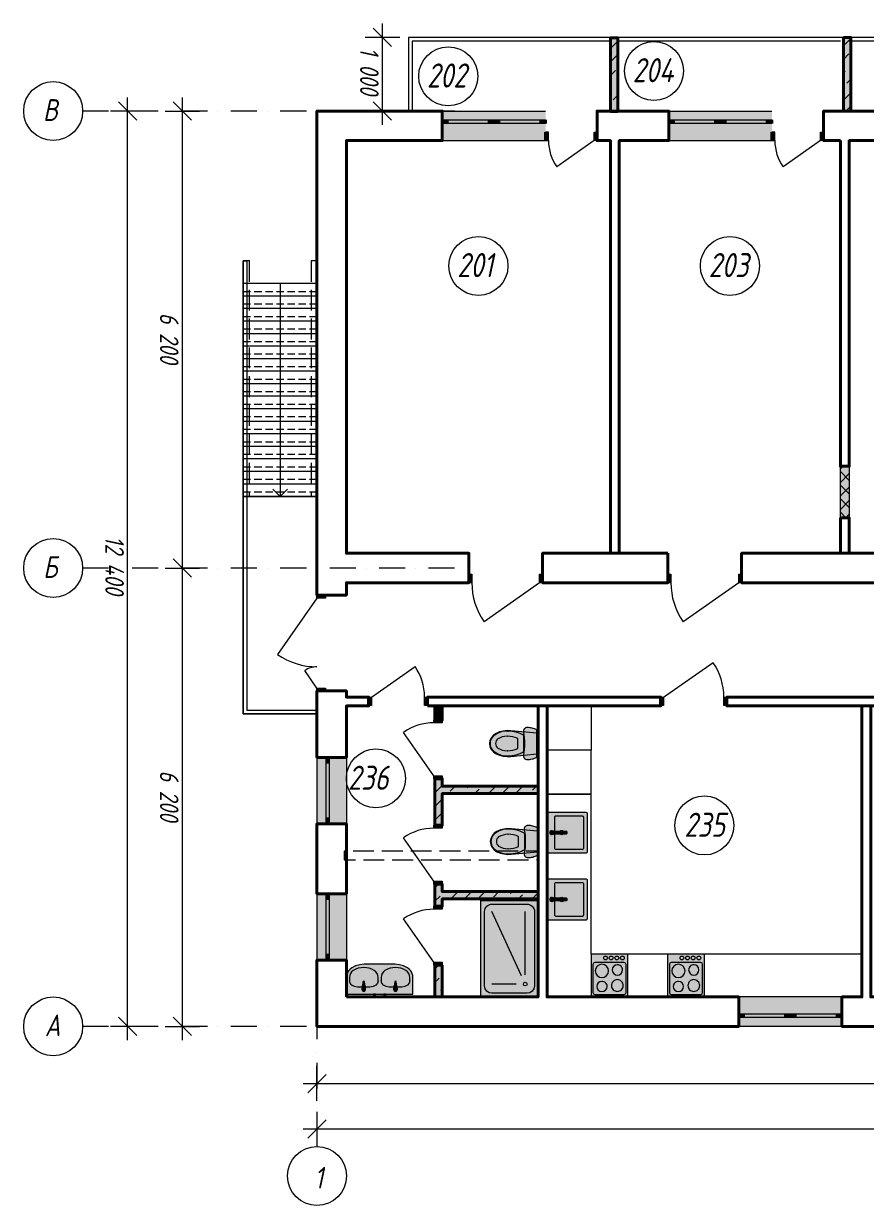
# Model space of a CAD drawing. Header units: millimetres. Extents: x 152414 to 272323, y -11730 to 31551.
# Drawn here: x 225015 to 236444, y 9439 to 25474 of the extents above; entities that cross this region are included whole.
import ezdxf

# ---------------------------------------------------------------- set-up
doc = ezdxf.new("R2010")
doc.units = ezdxf.units.MM
for name, color, linetype in [('!Сан приборы', 200, 'Continuous'), ('PDF _Аннотация - Общий', 7, 'Continuous'), ('PDF _Интерьер - Мебель', 7, 'Continuous'), ('PDF _Конструктив - Стены Несущие', 7, 'Continuous'), ('PDF _Размер - Общий', 7, 'Continuous'), ('PDF _Текст', 7, 'Continuous')]:
    doc.layers.add(name, color=color, linetype=linetype)
doc.layers.add('PDF _2D - Общий', color=7, linetype='Continuous', true_color=0x7e7e7e)
doc.styles.add('PDF Arial', font='isocpeui.ttf', dxfattribs={"width": 0.8})

msp = doc.modelspace()

# ---------------------------------------------------------------- hatches: boundary and pattern name
at = {"layer": '!Сан приборы', "true_color": 0xffffff, "transparency": 33554559}
for points in [[(231519, 15875), (231571, 15881), (231622, 15879), (231973, 15847), (231973, 15565), (231622, 15532), (231571, 15531), (231519, 15536), (231470, 15549), (231423, 15568), (231386, 15593), (231357, 15626), (231339, 15665), (231333, 15706), (231339, 15747), (231357, 15785), (231386, 15818), (231423, 15844), (231470, 15863)], [(231973, 15893), (231973, 15519), (231958, 15512), (231942, 15506), (231926, 15500), (231910, 15496), (231894, 15493), (231878, 15490), (231861, 15489), (231844, 15488), (231833, 15490), (231822, 15493), (231812, 15499), (231804, 15508), (231797, 15517), (231793, 15528), (231792, 15540), (231793, 15551), (231800, 15590), (231805, 15628), (231807, 15667), (231808, 15706), (231807, 15745), (231805, 15783), (231800, 15822), (231793, 15860), (231792, 15872), (231793, 15883), (231797, 15894), (231804, 15904), (231812, 15912), (231822, 15918), (231833, 15922), (231844, 15923), (231861, 15923), (231878, 15921), (231894, 15919), (231910, 15915), (231926, 15911), (231942, 15906), (231958, 15900)], [(232113, 14242), (232113, 14752), (232119, 14766), (232133, 14772), (232643, 14772), (232657, 14766), (232663, 14752), (232663, 14242), (232657, 14228), (232643, 14222), (232133, 14222), (232119, 14228)], [(231983, 14563), (231983, 14189), (231968, 14182), (231952, 14176), (231936, 14171), (231920, 14166), (231904, 14163), (231888, 14161), (231871, 14159), (231854, 14159), (231843, 14160), (231832, 14164), (231822, 14170), (231814, 14178), (231807, 14188), (231803, 14199), (231802, 14210), (231803, 14222), (231810, 14260), (231815, 14298), (231817, 14337), (231818, 14376), (231817, 14415), (231815, 14454), (231810, 14492), (231803, 14531), (231802, 14542), (231803, 14554), (231807, 14565), (231814, 14574), (231822, 14582), (231832, 14589), (231843, 14592), (231854, 14594), (231871, 14593), (231888, 14592), (231904, 14589), (231920, 14586), (231936, 14581), (231952, 14576), (231968, 14570)], [(231529, 14546), (231581, 14551), (231632, 14549), (231983, 14517), (231983, 14235), (231632, 14203), (231581, 14201), (231529, 14207), (231480, 14219), (231433, 14238), (231396, 14264), (231367, 14297), (231349, 14335), (231343, 14376), (231349, 14417), (231367, 14455), (231396, 14489), (231433, 14514), (231480, 14533)], [(232181, 14523), (232240, 14507), (232246, 14503), (232248, 14497), (232246, 14491), (232240, 14487), (232181, 14471), (232159, 14477), (232150, 14497), (232159, 14517)], [(232217, 14513), (232376, 14513), (232380, 14511), (232386, 14497), (232380, 14483), (232376, 14481), (232218, 14481), (232240, 14487), (232246, 14491), (232248, 14497), (232246, 14503), (232240, 14507)], [(232113, 13335), (232113, 13845), (232119, 13859), (232133, 13865), (232643, 13865), (232657, 13859), (232663, 13845), (232663, 13335), (232657, 13321), (232643, 13315), (232133, 13315), (232119, 13321)], [(232181, 13616), (232240, 13600), (232246, 13597), (232248, 13590), (232246, 13584), (232240, 13580), (232181, 13564), (232159, 13570), (232150, 13590), (232159, 13610)], [(232217, 13606), (232376, 13606), (232380, 13605), (232386, 13590), (232380, 13576), (232376, 13574), (232218, 13574), (232240, 13580), (232246, 13584), (232248, 13590), (232246, 13597), (232240, 13600)], [(230293, 12532), (230293, 12305), (229393, 12305), (229393, 12532), (229393, 12532), (229395, 12558), (229401, 12583), (229412, 12606), (229426, 12628), (229444, 12646), (229464, 12662), (229464, 12662), (229517, 12689), (229575, 12705), (229634, 12711), (230052, 12711), (230052, 12711), (230111, 12705), (230168, 12689), (230222, 12662), (230222, 12662), (230242, 12646), (230260, 12628), (230274, 12606), (230284, 12583), (230291, 12558)], [(229603, 12367), (229607, 12409), (229610, 12419), (229617, 12472), (229620, 12479), (229628, 12482), (229635, 12479), (229639, 12472), (229646, 12419), (229649, 12409), (229653, 12367), (229646, 12350), (229628, 12342), (229610, 12350)], [(230033, 12367), (230037, 12409), (230040, 12419), (230047, 12472), (230050, 12479), (230058, 12482), (230065, 12479), (230069, 12472), (230076, 12419), (230079, 12409), (230083, 12367), (230075, 12350), (230058, 12342), (230040, 12350)]]:
    msp.add_hatch(color=7, dxfattribs=at).paths.add_polyline_path(points)
at = {"layer": 'PDF _Конструктив - Стены Несущие', "true_color": 0xffffff, "transparency": 33554559}
for points in [[(232093, 24287), (232093, 24167), (232093, 24117), (232093, 23887), (230693, 23887), (230693, 24117), (230693, 24167), (230693, 24287)], [(235163, 24287), (235163, 24167), (235163, 24117), (235163, 23887), (233763, 23887), (233763, 24117), (233763, 24167), (233763, 24287)], [(228993, 14617), (228993, 15517), (229113, 15517), (229163, 15517), (229393, 15517), (229393, 14617), (229163, 14617), (229113, 14617)], [(228993, 12767), (228993, 13667), (229113, 13667), (229163, 13667), (229393, 13667), (229393, 12767), (229163, 12767), (229113, 12767)], [(234713, 11867), (234713, 11987), (234713, 12037), (234713, 12267), (236113, 12267), (236113, 12037), (236113, 11987), (236113, 11867)]]:
    msp.add_hatch(color=7, dxfattribs=at).paths.add_polyline_path(points)

# ---------------------------------------------------------------- linework, layer by layer
at = {"layer": '!Сан приборы', "lineweight": 0}
for points in [[(231470, 15863), (231423, 15844), (231386, 15818), (231357, 15785), (231339, 15747), (231333, 15706), (231339, 15665), (231357, 15626), (231386, 15593), (231423, 15568), (231470, 15549), (231519, 15536), (231571, 15531), (231622, 15532), (231973, 15565), (231973, 15847), (231622, 15879), (231571, 15881), (231519, 15875)], [(231958, 15900), (231942, 15906), (231926, 15911), (231910, 15915), (231894, 15919), (231878, 15921), (231861, 15923), (231844, 15923), (231833, 15922), (231822, 15918), (231812, 15912), (231804, 15904), (231797, 15894), (231793, 15883), (231792, 15872), (231793, 15860), (231800, 15822), (231805, 15783), (231807, 15745), (231808, 15706), (231807, 15667), (231805, 15628), (231800, 15590), (231793, 15551), (231792, 15540), (231793, 15528), (231797, 15517), (231804, 15508), (231812, 15499), (231822, 15493), (231833, 15490), (231844, 15488), (231861, 15489), (231878, 15490), (231894, 15493), (231910, 15496), (231926, 15500), (231942, 15506), (231958, 15512), (231973, 15519), (231973, 15893)], [(231993, 15694), (231993, 15706), (231993, 15717), (231993, 15722), (231973, 15722), (231973, 15717), (231973, 15706), (231973, 15694), (231973, 15690), (231973, 15665), (231973, 15649), (231993, 15649), (231993, 15665), (231993, 15690)], [(231968, 14570), (231952, 14576), (231936, 14581), (231920, 14586), (231904, 14589), (231888, 14592), (231871, 14593), (231854, 14594), (231843, 14592), (231832, 14589), (231822, 14582), (231814, 14574), (231807, 14565), (231803, 14554), (231802, 14542), (231803, 14531), (231810, 14492), (231815, 14454), (231817, 14415), (231818, 14376), (231817, 14337), (231815, 14298), (231810, 14260), (231803, 14222), (231802, 14210), (231803, 14199), (231807, 14188), (231814, 14178), (231822, 14170), (231832, 14164), (231843, 14160), (231854, 14159), (231871, 14159), (231888, 14161), (231904, 14163), (231920, 14166), (231936, 14171), (231952, 14176), (231968, 14182), (231983, 14189), (231983, 14563)], [(231480, 14533), (231433, 14514), (231396, 14489), (231367, 14455), (231349, 14417), (231343, 14376), (231349, 14335), (231367, 14297), (231396, 14264), (231433, 14238), (231480, 14219), (231529, 14207), (231581, 14201), (231632, 14203), (231983, 14235), (231983, 14517), (231632, 14549), (231581, 14551), (231529, 14546)], [(232003, 14365), (232003, 14376), (232003, 14387), (232003, 14392), (231983, 14392), (231983, 14387), (231983, 14376), (231983, 14365), (231983, 14360), (231983, 14336), (231983, 14319), (232003, 14319), (232003, 14336), (232003, 14360)], [(231216, 12267), (231216, 13577), (231993, 13577), (231993, 12267)], [(230291, 12558), (230284, 12583), (230274, 12606), (230260, 12628), (230242, 12646), (230222, 12662), (230168, 12689), (230111, 12705), (230052, 12711), (229634, 12711), (229575, 12705), (229517, 12689), (229464, 12662), (229444, 12646), (229426, 12628), (229412, 12606), (229401, 12583), (229395, 12558), (229393, 12532), (229393, 12532), (229393, 12305), (230293, 12305), (230293, 12532)], [(229759, 12305), (229759, 12285), (229786, 12285), (229786, 12305)], [(229899, 12305), (229899, 12285), (229926, 12285), (229926, 12305)]]:
    msp.add_lwpolyline(points, close=True, dxfattribs=at)
for points in [[(231575, 15873, 0.015722), (231561, 15873, 0.214167), (231368, 15787, 0.158056), (231342, 15706, 0.158331), (231368, 15625, 0.214492), (231561, 15538, 0.015722), (231575, 15539, 0.007499), (231585, 15538, 0.133292), (231800, 15597), (231800, 15706), (231800, 15815, 0.133292), (231585, 15873)], [(231571, 15804, 0.140179), (231447, 15768, 0.234285), (231416, 15706, 0.234285), (231447, 15644, 0.140741), (231571, 15608)], [(231575, 15608, 0.101236), (231717, 15637), (231717, 15706), (231717, 15774, 0.10125), (231575, 15804)], [(231581, 14474, 0.140179), (231457, 14438, 0.235075), (231426, 14376, 0.234285), (231457, 14314, 0.140741), (231581, 14278)], [(231585, 14278, 0.100743), (231727, 14307), (231727, 14376), (231727, 14445, 0.10125), (231585, 14474)], [(232176, 14523, 0.414773), (232150, 14497, 0.414773), (232176, 14471)], [(232181, 14471), (232240, 14487), (232218, 14481), (232376, 14481, 0.176013), (232380, 14483, 0.188181), (232386, 14497, 0.188839), (232380, 14511, 0.176013), (232376, 14513), (232217, 14513), (232240, 14507), (232181, 14523)], [(232176, 13617, 0.414773), (232150, 13590, 0.414773), (232176, 13564)], [(232380, 13576, 0.188839), (232386, 13590, 0.188181), (232380, 13605, 0.176013), (232376, 13606), (232217, 13606), (232240, 13600), (232181, 13616)], [(229823, 12487), (229823, 12532, 0.25719), (229770, 12627, 0.136932), (229628, 12667, 0.137021), (229485, 12627, 0.25719), (229433, 12532), (229433, 12487)], [(230253, 12487), (230253, 12532, 0.257523), (230200, 12627, 0.136932), (230058, 12667, 0.137021), (229915, 12627, 0.25719), (229863, 12532), (229863, 12487)], [(229607, 12409), (229603, 12367, 0.414), (229628, 12342, 0.414), (229653, 12367), (229649, 12409, 0.118295), (229646, 12419), (229639, 12472, 0.380252), (229628, 12482, 0.376899), (229617, 12472), (229610, 12419, -0.252665), (229628, 12429, -0.253346), (229646, 12419)], [(230037, 12409), (230033, 12367, 0.414), (230058, 12342, 0.414), (230083, 12367), (230079, 12409, 0.118295), (230076, 12419), (230069, 12472, 0.380252), (230058, 12482, 0.376899), (230047, 12472), (230040, 12419, -0.252665), (230058, 12429, -0.253346), (230076, 12419)]]:
    msp.add_lwpolyline(points, format="xyb", dxfattribs=at)
for points in [[(231368, 15787), (231368, 15787)], [(231447, 15768), (231447, 15768)], [(231571, 15803), (231571, 15803)], [(231575, 15873), (231575, 15873)], [(231993, 15722), (231993, 15746), (231993, 15763), (231973, 15763), (231973, 15746), (231973, 15722)], [(231341, 15706), (231341, 15706)], [(231368, 15625), (231368, 15625)], [(231416, 15706), (231416, 15706)], [(231447, 15644), (231447, 15644)], [(231571, 15608), (231571, 15608)], [(231717, 15637), (231717, 15637)], [(231800, 15597), (231800, 15597)], [(231973, 15690), (231993, 15690)], [(231575, 15539), (231575, 15539)], [(231378, 14457), (231378, 14457)], [(231457, 14438), (231457, 14438)], [(231581, 14474), (231581, 14474)], [(231585, 14543), (231585, 14543)], [(232003, 14392), (232003, 14416), (232003, 14433), (231983, 14433), (231983, 14416), (231983, 14392)], [(232181, 14471), (232181, 14471)], [(232240, 14507), (232240, 14507)], [(232240, 14487), (232240, 14487)], [(232376, 14513), (232376, 14513)], [(232380, 14511), (232380, 14511)], [(232380, 14483), (232380, 14483)], [(231351, 14376), (231351, 14376)], [(231378, 14295), (231378, 14295)], [(231426, 14376), (231426, 14376)], [(231457, 14314), (231457, 14314)], [(231581, 14278), (231581, 14278)], [(231727, 14307), (231727, 14307)], [(231983, 14360), (232003, 14360)], [(232613, 14292), (232613, 14292)], [(231585, 14209), (231585, 14209)], [(231810, 14267), (231810, 14267)], [(232663, 14242), (232663, 14242)], [(232181, 13564), (232240, 13580), (232218, 13574), (232376, 13574)], [(232181, 13564), (232181, 13564)], [(232240, 13600), (232240, 13600)], [(232240, 13580), (232240, 13580)], [(232376, 13606), (232376, 13606)], [(232380, 13605), (232380, 13605)], [(232380, 13576), (232380, 13576)], [(231767, 12556), (231366, 13427)], [(231818, 12567), (231818, 13427)], [(232613, 13385), (232613, 13385)], [(232663, 13335), (232663, 13335)], [(230052, 12711), (230052, 12711)], [(229464, 12662), (229464, 12662)], [(230222, 12662), (230222, 12662)], [(229712, 12402), (229544, 12402)], [(229607, 12409), (229607, 12409)], [(229617, 12472), (229617, 12472)], [(229646, 12419), (229646, 12419)], [(229653, 12367), (229653, 12367)], [(230142, 12402), (229974, 12402)], [(230037, 12409), (230037, 12409)], [(230047, 12472), (230047, 12472)], [(230076, 12419), (230076, 12419)], [(230083, 12367), (230083, 12367)], [(231693, 12442), (231366, 12442)]]:
    msp.add_lwpolyline(points, dxfattribs=at)
for points in [[(232133, 14772, 0.414376), (232113, 14752), (232113, 14242, 0.41625), (232133, 14222), (232643, 14222, 0.414376), (232663, 14242), (232663, 14752, 0.4125), (232643, 14772)], [(232233, 14722, 0.414376), (232213, 14702), (232213, 14292, 0.41625), (232233, 14272), (232593, 14272, 0.414376), (232613, 14292), (232613, 14702, 0.4125), (232593, 14722)], [(231571, 14209, 0.015722), (231585, 14209, 0.007499), (231595, 14209, 0.133292), (231810, 14267), (231810, 14376), (231810, 14485, 0.132968), (231595, 14543, 0.007497), (231585, 14543, 0.015722), (231571, 14544, 0.21445), (231378, 14457, 0.158232), (231352, 14376, 0.158331), (231378, 14295, 0.214492)], [(232240, 14487, 0.360053), (232248, 14497, 0.362233), (232240, 14507, -0.362233), (232248, 14497, -0.360053)], [(232133, 13865, 0.41625), (232113, 13845), (232113, 13335, 0.414376), (232133, 13315), (232643, 13315, 0.4125), (232663, 13335), (232663, 13845, 0.414376), (232643, 13865)], [(232233, 13815, 0.41625), (232213, 13795), (232213, 13385, 0.414376), (232233, 13365), (232593, 13365, 0.4125), (232613, 13385), (232613, 13795, 0.414376), (232593, 13815)], [(231266, 13427, -0.414375), (231366, 13527), (231843, 13527, -0.414375), (231943, 13427), (231943, 12417, -0.414), (231843, 12317), (231366, 12317, -0.414), (231266, 12417)], [(232240, 13580, 0.362233), (232248, 13590, 0.360053), (232240, 13600, -0.360053), (232248, 13590, -0.362233)], [(229641, 12407), (229641, 12392), (229614, 12392), (229614, 12407, -0.413603), (229628, 12421, -0.413603)], [(230071, 12407), (230071, 12392), (230044, 12392), (230044, 12407, -0.413603), (230058, 12421, -0.413603)]]:
    msp.add_lwpolyline(points, format="xyb", close=True, dxfattribs=at)
at = {"layer": '!Сан приборы', "lineweight": 20}
msp.add_lwpolyline([(231722, 14247), (231439, 14247)], dxfattribs=at)
at = {"layer": '!Сан приборы', "lineweight": 0}
for centre, radius in [((232313, 14497), 30.1), ((232313, 13590), 30), ((231818, 12442), 25)]:
    msp.add_circle(centre, radius, dxfattribs=at)
for points in [[(231571, 15804), (231572, 15804), (231574, 15804), (231575, 15804)], [(231575, 15873), (231578, 15873), (231582, 15873), (231585, 15873)], [(231575, 15608), (231574, 15608), (231572, 15608), (231571, 15608)], [(231581, 14474), (231582, 14474), (231584, 14474), (231585, 14474)], [(232176, 14523), (232178, 14523), (232179, 14523), (232181, 14523)], [(232181, 14471), (232179, 14471), (232178, 14471), (232176, 14471)], [(231585, 14278), (231584, 14278), (231582, 14278), (231581, 14278)], [(232176, 13617), (232178, 13617), (232179, 13616), (232181, 13616)], [(232181, 13564), (232179, 13564), (232178, 13564), (232176, 13564)], [(232380, 13576), (232379, 13575), (232377, 13574), (232376, 13574)], [(229544, 12402), (229483, 12402), (229433, 12440), (229433, 12487)], [(229607, 12409), (229607, 12413), (229608, 12416), (229610, 12419)], [(229823, 12487), (229823, 12440), (229773, 12402), (229712, 12402)], [(229974, 12402), (229913, 12402), (229863, 12440), (229863, 12487)], [(230037, 12409), (230037, 12413), (230038, 12416), (230040, 12419)], [(230253, 12487), (230253, 12440), (230203, 12402), (230142, 12402)]]:
    msp.add_open_spline(points, degree=3, dxfattribs=at)
at = {"layer": '!Сан приборы', "color": 7, "lineweight": 0, "true_color": 0xffffff, "transparency": 33554559}
for points in [[(231973, 15763), (231993, 15763), (231973, 15746), (231993, 15746)], [(231973, 15746), (231993, 15746), (231973, 15722), (231993, 15722)], [(231973, 15722), (231993, 15722), (231973, 15717), (231993, 15717)], [(231973, 15717), (231993, 15717), (231973, 15706), (231993, 15706)], [(231973, 15706), (231993, 15706), (231973, 15694), (231993, 15694)], [(231973, 15694), (231993, 15694), (231973, 15690), (231993, 15690)], [(231993, 15690), (231993, 15665), (231973, 15690), (231973, 15665)], [(231973, 15665), (231993, 15665), (231973, 15649), (231993, 15649)], [(231983, 14433), (232003, 14433), (231983, 14416), (232003, 14416)], [(231983, 14416), (232003, 14416), (231983, 14392), (232003, 14392)], [(231983, 14392), (232003, 14392), (231983, 14387), (232003, 14387)], [(231983, 14387), (232003, 14387), (231983, 14376), (232003, 14376)], [(231983, 14376), (232003, 14376), (231983, 14365), (232003, 14365)], [(231983, 14365), (232003, 14365), (231983, 14360), (232003, 14360)], [(232003, 14360), (232003, 14336), (231983, 14360), (231983, 14336)], [(231983, 14336), (232003, 14336), (231983, 14319), (232003, 14319)], [(231216, 12267), (231216, 13577), (231993, 12267), (231993, 13577)], [(229786, 12305), (229786, 12285), (229759, 12305), (229759, 12285)], [(229926, 12305), (229926, 12285), (229899, 12305), (229899, 12285)]]:
    msp.add_solid(points, dxfattribs=at)
at = {"layer": 'PDF _2D - Общий', "color": 7, "lineweight": 20}
for points in [[(236093, 19433), (236128, 19468)], [(236213, 19459), (236204, 19468)], [(236213, 19276), (236093, 19396)], [(236093, 19249), (236213, 19369)], [(236213, 19092), (236093, 19212)], [(236093, 19065), (236213, 19185)], [(236213, 18908), (236093, 19028)], [(236093, 18882), (236213, 19002)], [(236168, 18768), (236093, 18844)], [(236164, 18768), (236213, 18818)]]:
    msp.add_lwpolyline(points, dxfattribs=at)
msp.add_lwpolyline([(236213, 18768), (236093, 18768), (236093, 19468), (236213, 19468)], close=True, dxfattribs=at)
at = {"layer": 'PDF _2D - Общий', "color": 7, "lineweight": 0, "true_color": 0xffffff, "transparency": 33554559}
msp.add_solid([(236213, 18768), (236093, 18768), (236213, 19468), (236093, 19468)], dxfattribs=at)
at = {"layer": 'PDF _Аннотация - Общий', "lineweight": 9}
for points in [[(239937, 25287), (230233, 25287), (230233, 24287)], [(232973, 25237), (230283, 25237), (230283, 24287)], [(236093, 25237), (233093, 25237)], [(239263, 25237), (236213, 25237)], [(226167, 24287), (225815, 24287)], [(225847, 24287), (225847, 24287)], [(226309, 24287), (226309, 24287)], [(226838, 24287), (226485, 24287)], [(226979, 24287), (226979, 24287)], [(227508, 24287), (227155, 24287)], [(227649, 24287), (227649, 24287)], [(228178, 24287), (227825, 24287)], [(228319, 24287), (228319, 24287)], [(228849, 24287), (228496, 24287)], [(228990, 24287), (228990, 24287)], [(229519, 24287), (229166, 24287)], [(229660, 24287), (229660, 24287)], [(230189, 24287), (229836, 24287)], [(230330, 24287), (230330, 24287)], [(230859, 24287), (230507, 24287)], [(228083, 22254), (227993, 22254), (227993, 19057), (228993, 19057), (227993, 19057), (227993, 16107), (228993, 16107), (228993, 16157)], [(228073, 22254), (228073, 21972)], [(228993, 19057), (228993, 22254), (228913, 22254)], [(228913, 22254), (228913, 21972)], [(228993, 21947), (227993, 21947)], [(228093, 21837), (227993, 21837)], [(228073, 21863), (228073, 21581)], [(228243, 21837), (228143, 21837)], [(228393, 21837), (228293, 21837)], [(228543, 21837), (228443, 21837)], [(228493, 21947), (228493, 19057)], [(228693, 21837), (228593, 21837)], [(228843, 21837), (228743, 21837)], [(228993, 21837), (228893, 21837)], [(228913, 21863), (228913, 21581)], [(228993, 21777), (227993, 21777)], [(228093, 21667), (227993, 21667)], [(228243, 21667), (228143, 21667)], [(228393, 21667), (228293, 21667)], [(228543, 21667), (228443, 21667)], [(228693, 21667), (228593, 21667)], [(228843, 21667), (228743, 21667)], [(228993, 21667), (228893, 21667)], [(228993, 21607), (227993, 21607)], [(228093, 21497), (227993, 21497)], [(228243, 21497), (228143, 21497)], [(228393, 21497), (228293, 21497)], [(228543, 21497), (228443, 21497)], [(228693, 21497), (228593, 21497)], [(228843, 21497), (228743, 21497)], [(228993, 21497), (228893, 21497)], [(228993, 21437), (227993, 21437)], [(228093, 21327), (227993, 21327)], [(228073, 21472), (228073, 21190)], [(228243, 21327), (228143, 21327)], [(228393, 21327), (228293, 21327)], [(228543, 21327), (228443, 21327)], [(228693, 21327), (228593, 21327)], [(228843, 21327), (228743, 21327)], [(228993, 21327), (228893, 21327)], [(228913, 21472), (228913, 21190)], [(228993, 21267), (227993, 21267)], [(228093, 21157), (227993, 21157)], [(228993, 21097), (227993, 21097)], [(228073, 21081), (228073, 20799)], [(228243, 21157), (228143, 21157)], [(228393, 21157), (228293, 21157)], [(228543, 21157), (228443, 21157)], [(228693, 21157), (228593, 21157)], [(228843, 21157), (228743, 21157)], [(228993, 21157), (228893, 21157)], [(228913, 21081), (228913, 20799)], [(228093, 20987), (227993, 20987)], [(228993, 20927), (227993, 20927)], [(228243, 20987), (228143, 20987)], [(228393, 20987), (228293, 20987)], [(228543, 20987), (228443, 20987)], [(228693, 20987), (228593, 20987)], [(228843, 20987), (228743, 20987)], [(228993, 20987), (228893, 20987)], [(228093, 20817), (227993, 20817)], [(228993, 20757), (227993, 20757)], [(228073, 20690), (228073, 20407)], [(228243, 20817), (228143, 20817)], [(228393, 20817), (228293, 20817)], [(228543, 20817), (228443, 20817)], [(228693, 20817), (228593, 20817)], [(228843, 20817), (228743, 20817)], [(228993, 20817), (228893, 20817)], [(228913, 20690), (228913, 20407)], [(228093, 20647), (227993, 20647)], [(228993, 20587), (227993, 20587)], [(228243, 20647), (228143, 20647)], [(228393, 20647), (228293, 20647)], [(228543, 20647), (228443, 20647)], [(228693, 20647), (228593, 20647)], [(228843, 20647), (228743, 20647)], [(228993, 20647), (228893, 20647)], [(228093, 20477), (227993, 20477)], [(228993, 20417), (227993, 20417)], [(228243, 20477), (228143, 20477)], [(228393, 20477), (228293, 20477)], [(228543, 20477), (228443, 20477)], [(228693, 20477), (228593, 20477)], [(228843, 20477), (228743, 20477)], [(228993, 20477), (228893, 20477)], [(228093, 20307), (227993, 20307)], [(228993, 20247), (227993, 20247)], [(228073, 20298), (228073, 20016)], [(228243, 20307), (228143, 20307)], [(228393, 20307), (228293, 20307)], [(228543, 20307), (228443, 20307)], [(228693, 20307), (228593, 20307)], [(228843, 20307), (228743, 20307)], [(228993, 20307), (228893, 20307)], [(228913, 20298), (228913, 20016)], [(228093, 20137), (227993, 20137)], [(228993, 20077), (227993, 20077)], [(228243, 20137), (228143, 20137)], [(228393, 20137), (228293, 20137)], [(228543, 20137), (228443, 20137)], [(228693, 20137), (228593, 20137)], [(228843, 20137), (228743, 20137)], [(228993, 20137), (228893, 20137)], [(228093, 19967), (227993, 19967)], [(228993, 19907), (227993, 19907)], [(228073, 19907), (228073, 19625)], [(228243, 19967), (228143, 19967)], [(228393, 19967), (228293, 19967)], [(228543, 19967), (228443, 19967)], [(228693, 19967), (228593, 19967)], [(228843, 19967), (228743, 19967)], [(228993, 19967), (228893, 19967)], [(228913, 19907), (228913, 19625)], [(228093, 19797), (227993, 19797)], [(228993, 19737), (227993, 19737)], [(228243, 19797), (228143, 19797)], [(228393, 19797), (228293, 19797)], [(228543, 19797), (228443, 19797)], [(228693, 19797), (228593, 19797)], [(228843, 19797), (228743, 19797)], [(228993, 19797), (228893, 19797)], [(228093, 19627), (227993, 19627)], [(228993, 19567), (227993, 19567)], [(228243, 19627), (228143, 19627)], [(228393, 19627), (228293, 19627)], [(228543, 19627), (228443, 19627)], [(228693, 19627), (228593, 19627)], [(228843, 19627), (228743, 19627)], [(228993, 19627), (228893, 19627)], [(228093, 19457), (227993, 19457)], [(228073, 19516), (228073, 19234)], [(228243, 19457), (228143, 19457)], [(228393, 19457), (228293, 19457)], [(228543, 19457), (228443, 19457)], [(228693, 19457), (228593, 19457)], [(228843, 19457), (228743, 19457)], [(228993, 19457), (228893, 19457)], [(228913, 19516), (228913, 19234)], [(228993, 19397), (227993, 19397)], [(228093, 19287), (227993, 19287)], [(228243, 19287), (228143, 19287)], [(228393, 19287), (228293, 19287)], [(228543, 19287), (228443, 19287)], [(228693, 19287), (228593, 19287)], [(228843, 19287), (228743, 19287)], [(228993, 19287), (228893, 19287)], [(228993, 19227), (227993, 19227)], [(228093, 19117), (227993, 19117)], [(228073, 19125), (228073, 19057)], [(228243, 19117), (228143, 19117)], [(228393, 19117), (228293, 19117)], [(228593, 19157), (228493, 19057), (228393, 19157)], [(228543, 19117), (228443, 19117)], [(228693, 19117), (228593, 19117)], [(228843, 19117), (228743, 19117)], [(228993, 19117), (228893, 19117)], [(228913, 19125), (228913, 19057)], [(227993, 19057), (228993, 19057), (228993, 18087)], [(226167, 18087), (225815, 18087)], [(225847, 18087), (225847, 18087)], [(226309, 18087), (226309, 18087)], [(226838, 18087), (226485, 18087)], [(226979, 18087), (226979, 18087)], [(227508, 18087), (227155, 18087)], [(227649, 18087), (227649, 18087)], [(228178, 18087), (227825, 18087)], [(228319, 18087), (228319, 18087)], [(228849, 18087), (228496, 18087)], [(228990, 18087), (228990, 18087)], [(229519, 18087), (229166, 18087)], [(229660, 18087), (229660, 18087)], [(230189, 18087), (229836, 18087)], [(230330, 18087), (230330, 18087)], [(230859, 18087), (230507, 18087)], [(236383, 12847), (232713, 12847), (232713, 15017), (232113, 15017), (232713, 15017), (232713, 15617), (232113, 15617), (232113, 15017)], [(228993, 15397), (228993, 15044)], [(228993, 14868), (228993, 14868)], [(228993, 14727), (228993, 14374)], [(228993, 14198), (228993, 14198)], [(229374, 14247), (229363, 14247), (229363, 14127), (229514, 14127)], [(229765, 14247), (229483, 14247)], [(229623, 14127), (229905, 14127)], [(230157, 14247), (229874, 14247)], [(230014, 14127), (230296, 14127)], [(230548, 14247), (230266, 14247)], [(230405, 14127), (230687, 14127)], [(230939, 14247), (230657, 14247)], [(230796, 14127), (231078, 14127)], [(231330, 14247), (231048, 14247)], [(231187, 14127), (231470, 14127)], [(231579, 14127), (231861, 14127)], [(231970, 14127), (231993, 14127), (231993, 14247), (231831, 14247)], [(228993, 14056), (228993, 13704)], [(228993, 13527), (228993, 13527)], [(228993, 13386), (228993, 13033)], [(228993, 12857), (228993, 12857)], [(228993, 12716), (228993, 12363)], [(228993, 12187), (228993, 12187)], [(228993, 12046), (228993, 11693)], [(226167, 11867), (225815, 11867)], [(225847, 11867), (225847, 11867)], [(226309, 11867), (226309, 11867)], [(226838, 11867), (226485, 11867)], [(226979, 11867), (226979, 11867)], [(227508, 11867), (227155, 11867)], [(227649, 11867), (227649, 11867)], [(228178, 11867), (227825, 11867)], [(228319, 11867), (228319, 11867)], [(228849, 11867), (228496, 11867)], [(228990, 11867), (228990, 11867)], [(229519, 11867), (229166, 11867)], [(229660, 11867), (229660, 11867)], [(230189, 11867), (229836, 11867)], [(230330, 11867), (230330, 11867)], [(230859, 11867), (230507, 11867)], [(228993, 11516), (228993, 11516)], [(228993, 11375), (228993, 11023)], [(228993, 10846), (228993, 10846)], [(228993, 10705), (228993, 10352)], [(228993, 10271), (228993, 10271)]]:
    msp.add_lwpolyline(points, dxfattribs=at)
for points in [[(228043, 22254), (228043, 16157), (228993, 16157), (228993, 16107), (227993, 16107), (227993, 22254)], [(232713, 15617), (232113, 15617), (232113, 16217), (232713, 16217)]]:
    msp.add_lwpolyline(points, close=True, dxfattribs=at)
at = {"layer": 'PDF _Аннотация - Общий', "lineweight": 20}
for centre in [(225415, 24287), (225415, 18087), (225415, 11867), (228993, 9839)]:
    msp.add_circle(centre, 400, dxfattribs=at)
at = {"layer": 'PDF _Интерьер - Мебель', "lineweight": 0}
for points in [[(232711, 12847), (232711, 12267), (233211, 12267), (233211, 12847)], [(233748, 12847), (233748, 12267), (234248, 12267), (234248, 12847)]]:
    msp.add_lwpolyline(points, close=True, dxfattribs=at)
for points in [[(233156, 12737, -0.414), (233181, 12712), (233181, 12322, -0.414), (233156, 12297), (232766, 12297, -0.414), (232741, 12322), (232741, 12712, -0.414), (232766, 12737)], [(232948, 12620, 0.414167), (232858, 12710, 0.414167), (232768, 12620, 0.414167), (232858, 12530, 0.414167)], [(233137, 12634, 0.414643), (233067, 12704, 0.414107), (232997, 12634, 0.413571), (233067, 12564, 0.414107)], [(234193, 12737, -0.414), (234218, 12712), (234218, 12322, -0.414), (234193, 12297), (233803, 12297, -0.414), (233778, 12322), (233778, 12712, -0.414), (233803, 12737)], [(233985, 12620, 0.414167), (233895, 12710, 0.414167), (233805, 12620, 0.414167), (233895, 12530, 0.414167)], [(234174, 12634, 0.414107), (234104, 12704, 0.414643), (234034, 12634, 0.414107), (234104, 12564, 0.413571)], [(232928, 12409, 0.414643), (232858, 12479, 0.414107), (232788, 12409, 0.413571), (232858, 12339, 0.414107)], [(233147, 12422, 0.414375), (233067, 12502, 0.414375), (232987, 12422, 0.414375), (233067, 12342, 0.414375)], [(233965, 12409, 0.414107), (233895, 12479, 0.414643), (233825, 12409, 0.414107), (233895, 12339, 0.413571)], [(234184, 12422, 0.414375), (234104, 12502, 0.414375), (234024, 12422, 0.414375), (234104, 12342, 0.414375)]]:
    msp.add_lwpolyline(points, format="xyb", close=True, dxfattribs=at)
for points in [[(232766, 12737), (232766, 12737)], [(233181, 12712), (233181, 12712)], [(233803, 12737), (233803, 12737)], [(234218, 12712), (234218, 12712)], [(232741, 12322), (232741, 12322)], [(233156, 12297), (233156, 12297)], [(233778, 12322), (233778, 12322)], [(234193, 12297), (234193, 12297)]]:
    msp.add_lwpolyline(points, dxfattribs=at)
at = {"layer": 'PDF _Интерьер - Мебель', "lineweight": 20}
for centre in [(233563, 24832), (230773, 24760), (231183, 22187), (234593, 22187), (229792, 15232), (234248, 14594)]:
    msp.add_circle(centre, 400, dxfattribs=at)
at = {"layer": 'PDF _Интерьер - Мебель', "lineweight": 0}
for centre, radius in [((232907, 12796), 25.3), ((232983, 12796), 25.3), ((233059, 12796), 25.3), ((233135, 12796), 25.3), ((233943, 12796), 25.4), ((234019, 12796), 25.4), ((234095, 12796), 25.4), ((234172, 12796), 25.4)]:
    msp.add_circle(centre, radius, dxfattribs=at)
at = {"layer": 'PDF _Интерьер - Мебель', "color": 7, "lineweight": 0, "true_color": 0xffffff, "transparency": 33554559}
for points in [[(233211, 12267), (232711, 12267), (233211, 12847), (232711, 12847)], [(234248, 12267), (233748, 12267), (234248, 12847), (233748, 12847)]]:
    msp.add_solid(points, dxfattribs=at)
at = {"layer": 'PDF _Конструктив - Стены Несущие', "lineweight": 40}
for points in [[(232973, 25283), (232973, 24283), (233073, 24283), (233073, 25283)], [(236133, 25287), (236133, 24287), (236233, 24287), (236233, 25287)], [(232973, 18287), (232973, 23887), (232793, 23887), (232793, 24002), (232793, 24287), (232973, 24287), (233093, 24287), (233763, 24287), (233763, 24167), (233763, 24117), (233763, 23887), (233093, 23887), (233093, 18287)], [(236093, 23887), (235863, 23887), (235863, 24002), (235863, 24287), (236093, 24287), (236213, 24287), (236893, 24287), (236893, 24167), (236893, 24117), (236893, 23887), (236213, 23887), (236213, 19468), (236093, 19468)], [(236093, 18768), (236093, 18287), (236213, 18287), (236213, 18768)], [(233753, 18287), (233753, 18002), (233753, 17887), (232053, 17887), (232053, 18002), (232053, 18287)], [(237453, 18287), (237453, 18002), (237453, 17887), (234753, 17887), (234753, 18002), (234753, 18287)], [(229393, 12267), (229393, 12767), (229163, 12767), (229113, 12767), (228993, 12767), (228993, 11867), (234713, 11867), (234713, 11987), (234713, 12037), (234713, 12267), (232113, 12267), (232113, 16217), (231993, 16217), (231993, 12267)], [(230493, 16217), (230493, 16222), (230493, 16337), (233653, 16337), (233653, 16222), (233653, 16217)], [(230593, 16217), (230693, 16217), (230693, 16027), (230593, 16027)], [(239453, 16217), (239453, 16222), (239453, 16337), (234553, 16337), (234553, 16222), (234553, 16217)], [(236113, 12267), (236113, 12037), (236113, 11987), (236113, 11867), (237053, 11867), (237053, 11987), (237053, 12037), (237053, 12267), (236503, 12267), (236503, 16217), (236383, 16217), (236383, 12267)], [(231992, 15127), (231992, 15027), (230693, 15027), (230693, 14597), (230593, 14597), (230593, 15227), (230693, 15227), (230693, 15127)], [(229113, 14617), (228993, 14617), (228993, 13667), (229113, 13667), (229163, 13667), (229393, 13667), (229393, 14617), (229163, 14617)], [(231992, 13697), (231992, 13597), (230693, 13597), (230693, 13497), (230593, 13497), (230593, 13797), (230693, 13797), (230693, 13697)], [(230693, 12697), (230593, 12697), (230593, 12267), (230693, 12267)]]:
    msp.add_lwpolyline(points, close=True, dxfattribs=at)
at = {"layer": 'PDF _Конструктив - Стены Несущие', "lineweight": 5}
for points in [[(232973, 25138), (233073, 25238)], [(236133, 25172), (236233, 25272)], [(232973, 24954), (233073, 25054)], [(236133, 24988), (236208, 25064)], [(236230, 24901), (236233, 24905)], [(232973, 24770), (233041, 24838)], [(236133, 24805), (236159, 24831)], [(236180, 24668), (236233, 24721)], [(232973, 24587), (232991, 24604)], [(233062, 24675), (233073, 24687)], [(236133, 24437), (236233, 24537)], [(233012, 24442), (233073, 24503)], [(233037, 24283), (233073, 24319)], [(236166, 24287), (236233, 24353)], [(230593, 16139), (230670, 16217)], [(230664, 16027), (230693, 16055)], [(230593, 15036), (230693, 15136)], [(230799, 15059), (230867, 15127)], [(231032, 15108), (231051, 15127)], [(231135, 15027), (231195, 15087)], [(231319, 15027), (231419, 15127)], [(231503, 15027), (231603, 15127)], [(231686, 15027), (231786, 15127)], [(231916, 15073), (231970, 15127)], [(230593, 14852), (230693, 14952)], [(230951, 15027), (230962, 15037)], [(230593, 14668), (230679, 14754)], [(230593, 13749), (230640, 13797)], [(230593, 13565), (230665, 13637)], [(230808, 13597), (230898, 13687)], [(230992, 13597), (231092, 13697)], [(231176, 13597), (231276, 13697)], [(231386, 13623), (231459, 13697)], [(231619, 13673), (231643, 13697)], [(231727, 13597), (231782, 13651)], [(231911, 13597), (231992, 13678)], [(231543, 13597), (231549, 13602)], [(230593, 12646), (230643, 12697)], [(230593, 12462), (230651, 12520)], [(230672, 12357), (230693, 12378)], [(230593, 12278), (230601, 12287)]]:
    msp.add_lwpolyline(points, dxfattribs=at)
at = {"layer": 'PDF _Конструктив - Стены Несущие', "lineweight": 40}
for points in [[(230693, 24117), (230693, 24167), (230693, 24287), (228993, 24287), (228993, 17719), (229108, 17719), (229393, 17719), (229393, 17887), (231053, 17887), (231053, 18002)], [(231053, 17887), (231053, 18002), (231053, 18287), (229393, 18287), (229393, 23887), (230693, 23887), (230693, 24117), (230693, 24167)], [(232093, 24167), (232093, 24117)], [(233763, 24167), (233763, 24117)], [(235163, 24167), (235163, 24117)], [(232093, 23887), (232093, 24002)], [(232793, 23887), (232793, 24002)], [(235163, 23887), (235163, 24002)], [(235863, 23887), (235863, 24002)], [(232053, 17887), (232053, 18002)], [(233753, 17887), (233753, 18002)], [(234753, 17887), (234753, 18002)], [(228993, 17719), (229108, 17719)], [(229108, 16419), (228993, 16419), (228993, 15517), (229113, 15517), (229163, 15517), (229393, 15517), (229393, 16217), (229693, 16217), (229693, 16222), (229693, 16337)], [(228993, 16419), (229108, 16419), (229393, 16419), (229393, 16337), (229693, 16337), (229693, 16222)], [(230493, 16337), (230493, 16222)], [(233653, 16337), (233653, 16222)], [(234553, 16337), (234553, 16222)], [(230693, 16027), (230593, 16027)], [(229113, 15517), (229163, 15517)], [(230693, 15227), (230593, 15227)], [(229113, 14617), (229163, 14617)], [(230693, 14597), (230593, 14597)], [(230693, 13797), (230593, 13797)], [(229113, 13667), (229163, 13667)], [(230693, 13497), (230593, 13497)], [(229113, 12767), (229163, 12767)], [(230693, 12697), (230593, 12697)], [(234713, 11987), (234713, 12037)], [(236113, 11987), (236113, 12037)]]:
    msp.add_lwpolyline(points, dxfattribs=at)
at = {"layer": 'PDF _Конструктив - Стены Несущие', "lineweight": 20}
for points in [[(230693, 24287), (232093, 24287)], [(233763, 24287), (235163, 24287)], [(230693, 24167), (230768, 24167), (230768, 24117), (230693, 24117)], [(230768, 24167), (231318, 24167)], [(231318, 24117), (230768, 24117)], [(231468, 24167), (232018, 24167)], [(232018, 24117), (231468, 24117)], [(232093, 24117), (232018, 24117), (232018, 24167), (232093, 24167)], [(233763, 24167), (233838, 24167), (233838, 24117), (233763, 24117)], [(233838, 24167), (234388, 24167)], [(234388, 24117), (233838, 24117)], [(234538, 24167), (235088, 24167)], [(235088, 24117), (234538, 24117)], [(235163, 24117), (235088, 24117), (235088, 24167), (235163, 24167)], [(230693, 23887), (232093, 23887), (232133, 23887), (232133, 24002), (232093, 24002), (232093, 23887)], [(233763, 23887), (235163, 23887), (235203, 23887), (235203, 24002), (235163, 24002), (235163, 23887)], [(232753, 23887), (232245, 23531)], [(235823, 23887), (235315, 23531)], [(232013, 17887), (231259, 17359)], [(234713, 17887), (233959, 17359)], [(228993, 17679), (228458, 16915)], [(228993, 16459), (228828, 16695)], [(229733, 16337), (230323, 16750)], [(233693, 16337), (234365, 16807)], [(230578, 15267), (230165, 15856)], [(228993, 15517), (228993, 14617)], [(229113, 15517), (229113, 15442), (229163, 15442), (229163, 15517)], [(229113, 15442), (229113, 14692)], [(229163, 14692), (229163, 15442)], [(229393, 15517), (229393, 14617)], [(229163, 14617), (229163, 14692), (229113, 14692), (229113, 14617)], [(230578, 13837), (230165, 14426)], [(228993, 13667), (228993, 12767)], [(229113, 13667), (229113, 13592), (229163, 13592), (229163, 13667)], [(229393, 13667), (229393, 12767)], [(229113, 13592), (229113, 12842)], [(229163, 12842), (229163, 13592)], [(230578, 12737), (230165, 13326)], [(229163, 12767), (229163, 12842), (229113, 12842), (229113, 12767)], [(236113, 12267), (234713, 12267)], [(234713, 12037), (234788, 12037), (234788, 11987), (234713, 11987)], [(234788, 12037), (235338, 12037)], [(235488, 12037), (236038, 12037)], [(236113, 11987), (236038, 11987), (236038, 12037), (236113, 12037)], [(236113, 11867), (234713, 11867)], [(235338, 11987), (234788, 11987)], [(236038, 11987), (235488, 11987)]]:
    msp.add_lwpolyline(points, dxfattribs=at)
for points in [[(231393, 24117), (231318, 24117), (231318, 24167), (231393, 24167), (231468, 24167), (231468, 24117)], [(234463, 24117), (234388, 24117), (234388, 24167), (234463, 24167), (234538, 24167), (234538, 24117)], [(232793, 23887), (232753, 23887), (232753, 24002), (232793, 24002)], [(235863, 23887), (235823, 23887), (235823, 24002), (235863, 24002)], [(231053, 18002), (231093, 18002), (231093, 17887), (231053, 17887)], [(232053, 17887), (232013, 17887), (232013, 18002), (232053, 18002)], [(233753, 18002), (233793, 18002), (233793, 17887), (233753, 17887)], [(234753, 17887), (234713, 17887), (234713, 18002), (234753, 18002)], [(229108, 17719), (229108, 17679), (228993, 17679), (228993, 17719)], [(228993, 16419), (228993, 16459), (229108, 16459), (229108, 16419)], [(229693, 16337), (229733, 16337), (229733, 16222), (229693, 16222)], [(230493, 16222), (230453, 16222), (230453, 16337), (230493, 16337)], [(233653, 16337), (233693, 16337), (233693, 16222), (233653, 16222)], [(234553, 16222), (234513, 16222), (234513, 16337), (234553, 16337)], [(230693, 16027), (230693, 15987), (230578, 15987), (230578, 16027)], [(230578, 15227), (230578, 15267), (230693, 15267), (230693, 15227)], [(230693, 14597), (230693, 14557), (230578, 14557), (230578, 14597)], [(230578, 13797), (230578, 13837), (230693, 13837), (230693, 13797)], [(230693, 13497), (230693, 13457), (230578, 13457), (230578, 13497)], [(230578, 12697), (230578, 12737), (230693, 12737), (230693, 12697)], [(235413, 12037), (235488, 12037), (235488, 11987), (235413, 11987), (235338, 11987), (235338, 12037)]]:
    msp.add_lwpolyline(points, close=True, dxfattribs=at)
at = {"layer": 'PDF _Конструктив - Стены Несущие', "color": 7, "lineweight": 0, "true_color": 0xffffff}
msp.add_lwpolyline([(228458, 16915, 0.15403), (228993, 16747, 0.153924), (228828, 16695)], format="xyb", dxfattribs=at)
for centre, radius, start, end in [((232753, 23886), 620, 179.9922, 215), ((235823, 23886), 620, 179.9922, 215), ((232013, 17887), 920, 180.0031, 215.0003), ((234713, 17887), 920, 180.0031, 215.0003), ((229733, 16337), 720, 0.0033, 34.9921), ((233692, 16336), 820, 0.0056, 34.9907), ((230578, 15267), 720, 89.9848, 125.0106), ((230578, 13837), 720, 89.9848, 125.0106), ((230578, 12737), 720, 89.9848, 125.0106)]:
    msp.add_arc(centre, radius, start, end, dxfattribs=at)
at = {"layer": 'PDF _Конструктив - Стены Несущие', "color": 7, "lineweight": 0, "true_color": 0xffffff, "transparency": 33554559}
for points in [[(232973, 25283), (233073, 25283), (232973, 24283), (233073, 24283)], [(236133, 25287), (236233, 25287), (236133, 24287), (236233, 24287)], [(230693, 24167), (230768, 24167), (230693, 24117), (230768, 24117)], [(230768, 24167), (231318, 24167), (230768, 24117), (231318, 24117)], [(231393, 24117), (231318, 24117), (231393, 24167), (231318, 24167)], [(231393, 24167), (231468, 24167), (231393, 24117), (231468, 24117)], [(231468, 24167), (232018, 24167), (231468, 24117), (232018, 24117)], [(232093, 24117), (232018, 24117), (232093, 24167), (232018, 24167)], [(233763, 24167), (233838, 24167), (233763, 24117), (233838, 24117)], [(233838, 24167), (234388, 24167), (233838, 24117), (234388, 24117)], [(234463, 24117), (234388, 24117), (234463, 24167), (234388, 24167)], [(234463, 24167), (234538, 24167), (234463, 24117), (234538, 24117)], [(234538, 24167), (235088, 24167), (234538, 24117), (235088, 24117)], [(235163, 24117), (235088, 24117), (235163, 24167), (235088, 24167)], [(232093, 24002), (232133, 24002), (232093, 23887), (232133, 23887)], [(232793, 23887), (232753, 23887), (232793, 24002), (232753, 24002)], [(235163, 24002), (235203, 24002), (235163, 23887), (235203, 23887)], [(235863, 23887), (235823, 23887), (235863, 24002), (235823, 24002)], [(231053, 18002), (231093, 18002), (231053, 17887), (231093, 17887)], [(232053, 17887), (232013, 17887), (232053, 18002), (232013, 18002)], [(233753, 18002), (233793, 18002), (233753, 17887), (233793, 17887)], [(234753, 17887), (234713, 17887), (234753, 18002), (234713, 18002)], [(229108, 17719), (229108, 17679), (228993, 17719), (228993, 17679)], [(228993, 16419), (228993, 16459), (229108, 16419), (229108, 16459)], [(229693, 16337), (229733, 16337), (229693, 16222), (229733, 16222)], [(230493, 16222), (230453, 16222), (230493, 16337), (230453, 16337)], [(230693, 16217), (230693, 16027), (230593, 16217), (230593, 16027)], [(233653, 16337), (233693, 16337), (233653, 16222), (233693, 16222)], [(234553, 16222), (234513, 16222), (234553, 16337), (234513, 16337)], [(230693, 16027), (230693, 15987), (230578, 16027), (230578, 15987)], [(229113, 15517), (229163, 15517), (229113, 15442), (229163, 15442)], [(229113, 15442), (229163, 15442), (229113, 14692), (229163, 14692)], [(230578, 15227), (230578, 15267), (230693, 15227), (230693, 15267)], [(230593, 14597), (230593, 15227), (230693, 14597), (230693, 15227)], [(231992, 15127), (231992, 15027), (230693, 15127), (230693, 15027)], [(229163, 14617), (229113, 14617), (229163, 14692), (229113, 14692)], [(230693, 14597), (230693, 14557), (230578, 14597), (230578, 14557)], [(230578, 13797), (230578, 13837), (230693, 13797), (230693, 13837)], [(230593, 13497), (230593, 13797), (230693, 13497), (230693, 13797)], [(229113, 13667), (229163, 13667), (229113, 13592), (229163, 13592)], [(231992, 13697), (231992, 13597), (230693, 13697), (230693, 13597)], [(229113, 13592), (229163, 13592), (229113, 12842), (229163, 12842)], [(230693, 13497), (230693, 13457), (230578, 13497), (230578, 13457)], [(229163, 12767), (229113, 12767), (229163, 12842), (229113, 12842)], [(230578, 12697), (230578, 12737), (230693, 12697), (230693, 12737)], [(230593, 12267), (230593, 12697), (230693, 12267), (230693, 12697)], [(234713, 12037), (234788, 12037), (234713, 11987), (234788, 11987)], [(235338, 11987), (234788, 11987), (235338, 12037), (234788, 12037)], [(235413, 11987), (235338, 11987), (235413, 12037), (235338, 12037)], [(235413, 12037), (235488, 12037), (235413, 11987), (235488, 11987)], [(236038, 11987), (235488, 11987), (236038, 12037), (235488, 12037)], [(236113, 11987), (236038, 11987), (236113, 12037), (236038, 12037)]]:
    msp.add_solid(points, dxfattribs=at)
at = {"layer": 'PDF _Размер - Общий', "lineweight": 9}
for points in [[(230006, 25162), (229756, 25412)], [(229881, 24099), (229881, 24287), (229881, 25287), (229881, 25474)], [(230115, 25287), (229646, 25287)], [(226550, 24162), (226300, 24412)], [(226425, 11679), (226425, 11867), (226425, 24287), (226425, 24474)], [(227291, 24162), (227041, 24412)], [(227166, 24474), (227166, 24287), (227166, 18087), (227166, 11867), (227166, 11679)], [(229756, 24412), (230006, 24162)], [(226659, 24287), (226191, 24287)], [(226932, 24287), (227401, 24287)], [(230115, 24287), (229646, 24287)], [(227291, 17962), (227041, 18212)], [(226932, 18087), (227401, 18087)], [(226659, 11867), (226191, 11867)], [(226300, 11992), (226550, 11742)], [(226932, 11867), (227401, 11867)], [(227041, 11992), (227291, 11742)], [(228993, 10857), (228993, 11326)], [(228805, 11091), (228993, 11091), (239937, 11091)], [(229118, 11216), (228868, 10966)], [(229118, 10599), (228868, 10349)], [(228993, 10708), (228993, 10239)], [(239937, 10474), (228993, 10474), (228805, 10474)]]:
    msp.add_lwpolyline(points, dxfattribs=at)

# ---------------------------------------------------------------- texts
at = {"layer": 'PDF _Текст', "char_height": 252.6, "attachment_point": 7, "rotation": 270, "style": 'PDF Arial'}
for s, insert in [('1 000', (229577, 25150)), ('6 200', (226863, 21550)), ('12 400', (226122, 18520)), ('6 200', (226863, 15340))]:
    msp.add_mtext(s, dxfattribs=dict(at, insert=insert))
at = {"layer": 'PDF _Текст', "attachment_point": 7, "style": 'PDF Arial'}
for s, insert, char_height in [('202', (230485, 24607), 326.9), ('204', (233274, 24679), 326.9), ('В', (225278, 24154), 295), ('201', (230895, 22034), 326.9), ('203', (234305, 22034), 326.9), ('Б', (225280, 17954), 295), ('236', (229413, 15078), 326.9), ('235', (233976, 14440), 326.9), ('А', (225301, 11734), 295), ('1', (228960, 9667), 295)]:
    msp.add_mtext(s, dxfattribs=dict(at, insert=insert, char_height=char_height))

doc.saveas('drawing.dxf')
